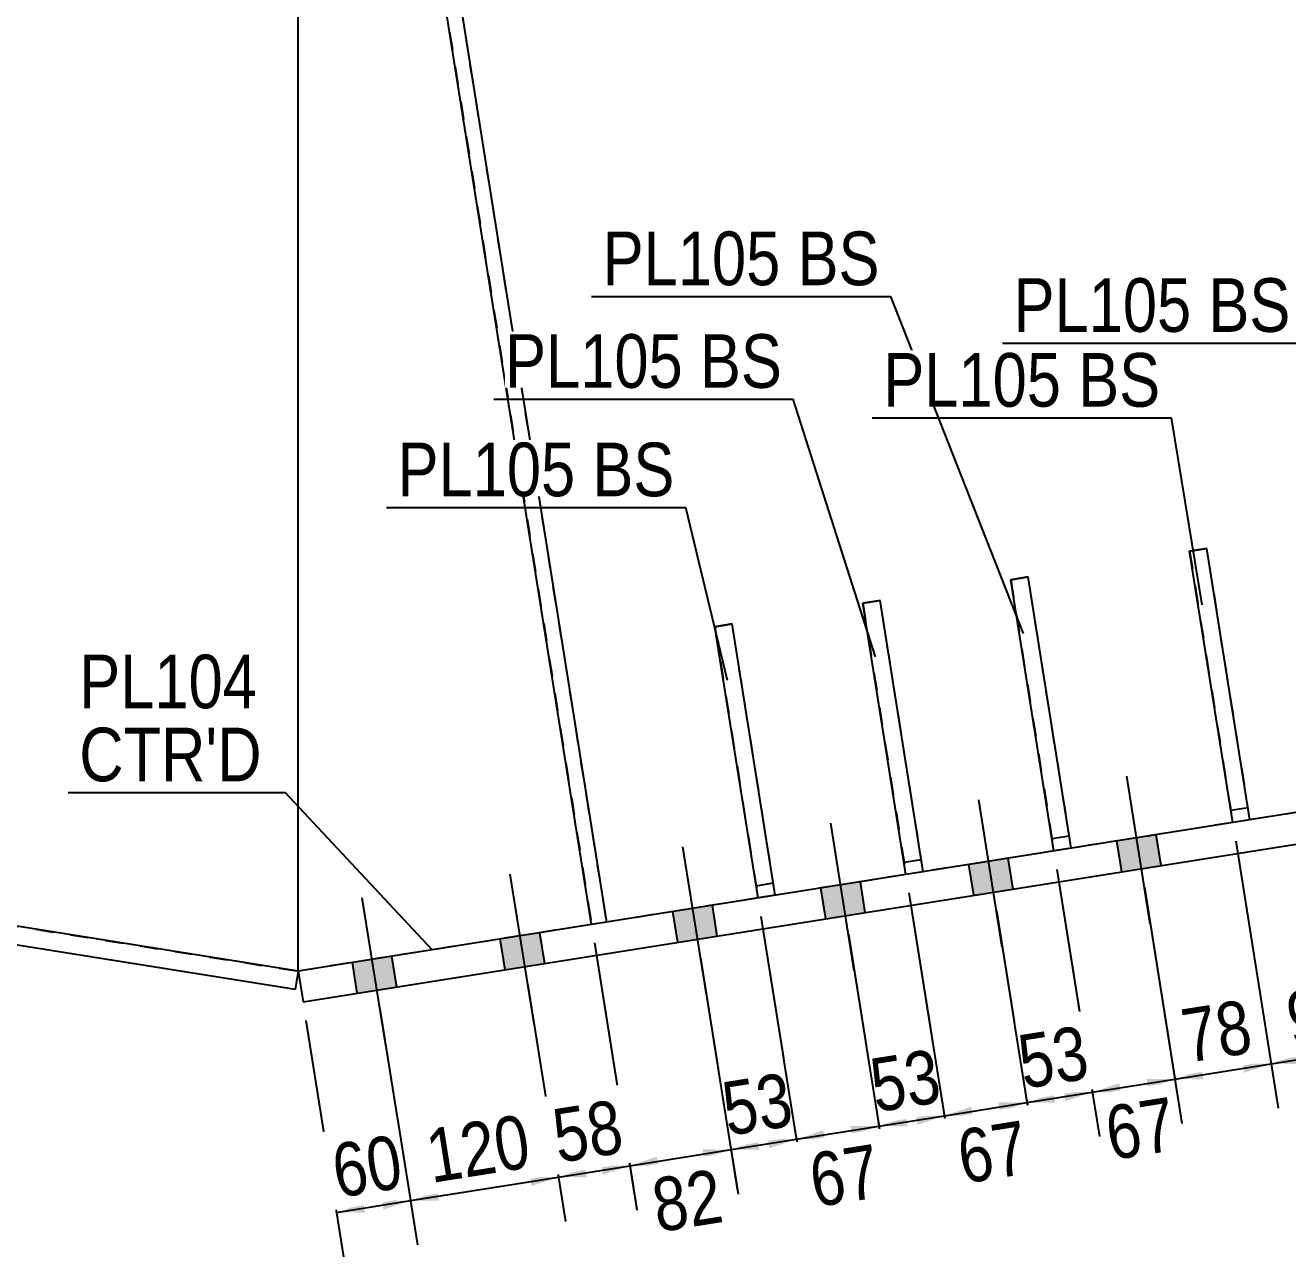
# Model space of a CAD drawing. Header units: millimetres. Extents: x -351 to 51, y -181 to 96.
# Drawn here: x -91.3 to -23.9, y -55.3 to 10.5 of the extents above; entities that cross this region are included whole.
import ezdxf

# ---------------------------------------------------------------- set-up
doc = ezdxf.new("R2010")
doc.units = ezdxf.units.MM
doc.linetypes.add('DXK_LINE_DOT1', pattern=[1.8814, 0.9407, -0.9407])
doc.styles.add('Arial Narrow', font='ARIALN.TTF', dxfattribs={"height": 0.2})

# ---------------------------------------------------------------- blocks, each defined once
blk = doc.blocks.new('Bolt-623466838-2542 - 1946')
at = {"linetype": 'Continuous'}
for points in [[(32.328, -22.663), (30.221, -22.998), (30.483, -24.644), (32.59, -24.309)], [(32.328, -22.663), (30.221, -22.998), (30.483, -24.644), (32.59, -24.309)], [(32.328, -22.663), (30.221, -22.998), (30.483, -24.644), (32.59, -24.309)], [(32.328, -22.663), (30.221, -22.998), (30.483, -24.644), (32.59, -24.309)], [(24.428, -23.919), (22.321, -24.254), (22.582, -25.9), (24.689, -25.565)], [(24.428, -23.919), (22.321, -24.254), (22.582, -25.9), (24.689, -25.565)], [(24.428, -23.919), (22.321, -24.254), (22.582, -25.9), (24.689, -25.565)], [(24.428, -23.919), (22.321, -24.254), (22.582, -25.9), (24.689, -25.565)], [(15.21, -25.385), (13.103, -25.72), (13.365, -27.366), (15.472, -27.031)], [(15.21, -25.385), (13.103, -25.72), (13.365, -27.366), (15.472, -27.031)], [(15.21, -25.385), (13.103, -25.72), (13.365, -27.366), (15.472, -27.031)], [(15.21, -25.385), (13.103, -25.72), (13.365, -27.366), (15.472, -27.031)], [(7.309, -26.641), (5.202, -26.976), (5.464, -28.622), (7.571, -28.287)], [(7.309, -26.641), (5.202, -26.976), (5.464, -28.622), (7.571, -28.287)], [(7.309, -26.641), (5.202, -26.976), (5.464, -28.622), (7.571, -28.287)], [(7.309, -26.641), (5.202, -26.976), (5.464, -28.622), (7.571, -28.287)], [(-0.592, -27.897), (-2.698, -28.233), (-2.437, -29.878), (-0.33, -29.543)], [(-0.592, -27.897), (-2.698, -28.233), (-2.437, -29.878), (-0.33, -29.543)], [(-0.592, -27.897), (-2.698, -28.233), (-2.437, -29.878), (-0.33, -29.543)], [(-0.592, -27.897), (-2.698, -28.233), (-2.437, -29.878), (-0.33, -29.543)], [(-8.492, -29.154), (-10.599, -29.489), (-10.337, -31.135), (-8.231, -30.8)], [(-8.492, -29.154), (-10.599, -29.489), (-10.337, -31.135), (-8.231, -30.8)], [(-8.492, -29.154), (-10.599, -29.489), (-10.337, -31.135), (-8.231, -30.8)], [(-8.492, -29.154), (-10.599, -29.489), (-10.337, -31.135), (-8.231, -30.8)], [(-19.685, -30.934), (-21.792, -31.269), (-21.53, -32.915), (-19.423, -32.58)], [(-19.685, -30.934), (-21.792, -31.269), (-21.53, -32.915), (-19.423, -32.58)], [(-19.685, -30.934), (-21.792, -31.269), (-21.53, -32.915), (-19.423, -32.58)], [(-19.685, -30.934), (-21.792, -31.269), (-21.53, -32.915), (-19.423, -32.58)], [(-30.878, -32.713), (-32.985, -33.048), (-32.723, -34.694), (-30.616, -34.359)], [(-30.878, -32.713), (-32.985, -33.048), (-32.723, -34.694), (-30.616, -34.359)], [(-30.878, -32.713), (-32.985, -33.048), (-32.723, -34.694), (-30.616, -34.359)], [(-30.878, -32.713), (-32.985, -33.048), (-32.723, -34.694), (-30.616, -34.359)], [(-38.778, -33.97), (-40.885, -34.305), (-40.624, -35.951), (-38.517, -35.616)], [(-38.778, -33.97), (-40.885, -34.305), (-40.624, -35.951), (-38.517, -35.616)], [(-38.778, -33.97), (-40.885, -34.305), (-40.624, -35.951), (-38.517, -35.616)], [(-38.778, -33.97), (-40.885, -34.305), (-40.624, -35.951), (-38.517, -35.616)], [(-46.679, -35.226), (-48.786, -35.561), (-48.524, -37.207), (-46.417, -36.872)], [(-46.679, -35.226), (-48.786, -35.561), (-48.524, -37.207), (-46.417, -36.872)], [(-46.679, -35.226), (-48.786, -35.561), (-48.524, -37.207), (-46.417, -36.872)], [(-46.679, -35.226), (-48.786, -35.561), (-48.524, -37.207), (-46.417, -36.872)], [(-54.58, -36.482), (-56.687, -36.817), (-56.425, -38.463), (-54.318, -38.128)], [(-54.58, -36.482), (-56.687, -36.817), (-56.425, -38.463), (-54.318, -38.128)], [(-54.58, -36.482), (-56.687, -36.817), (-56.425, -38.463), (-54.318, -38.128)], [(-54.58, -36.482), (-56.687, -36.817), (-56.425, -38.463), (-54.318, -38.128)], [(-63.797, -37.948), (-65.904, -38.283), (-65.643, -39.929), (-63.536, -39.594)], [(-63.797, -37.948), (-65.904, -38.283), (-65.643, -39.929), (-63.536, -39.594)], [(-63.797, -37.948), (-65.904, -38.283), (-65.643, -39.929), (-63.536, -39.594)], [(-63.797, -37.948), (-65.904, -38.283), (-65.643, -39.929), (-63.536, -39.594)], [(-71.698, -39.204), (-73.805, -39.539), (-73.543, -41.185), (-71.436, -40.85)], [(-71.698, -39.204), (-73.805, -39.539), (-73.543, -41.185), (-71.436, -40.85)], [(-71.698, -39.204), (-73.805, -39.539), (-73.543, -41.185), (-71.436, -40.85)], [(-71.698, -39.204), (-73.805, -39.539), (-73.543, -41.185), (-71.436, -40.85)]]:
    blk.add_hatch(color=3, dxfattribs=at).paths.add_polyline_path(points)
at = {"color": 3, "linetype": 'Continuous'}
for p, q in [((32.005, -27.423), (30.751, -19.538)), ((32.005, -27.423), (30.751, -19.538)), ((32.005, -27.423), (30.751, -19.538)), ((32.005, -27.423), (30.751, -19.538)), ((24.104, -28.679), (22.851, -20.795)), ((24.104, -28.679), (22.851, -20.795)), ((24.104, -28.679), (22.851, -20.795)), ((24.104, -28.679), (22.851, -20.795)), ((14.887, -30.145), (13.633, -22.26)), ((14.887, -30.145), (13.633, -22.26)), ((14.887, -30.145), (13.633, -22.26)), ((14.887, -30.145), (13.633, -22.26)), ((32.59, -24.309), (32.328, -22.663)), ((32.59, -24.309), (32.328, -22.663)), ((32.59, -24.309), (32.328, -22.663)), ((32.59, -24.309), (32.328, -22.663)), ((6.986, -31.401), (5.732, -23.517)), ((6.986, -31.401), (5.732, -23.517)), ((6.986, -31.401), (5.732, -23.517)), ((6.986, -31.401), (5.732, -23.517)), ((30.483, -24.644), (30.221, -22.998)), ((30.483, -24.644), (30.221, -22.998)), ((30.483, -24.644), (30.221, -22.998)), ((30.483, -24.644), (30.221, -22.998)), ((22.582, -25.9), (22.321, -24.254)), ((22.582, -25.9), (22.321, -24.254)), ((22.582, -25.9), (22.321, -24.254)), ((22.582, -25.9), (22.321, -24.254)), ((24.689, -25.565), (24.428, -23.919)), ((24.689, -25.565), (24.428, -23.919)), ((24.689, -25.565), (24.428, -23.919)), ((24.689, -25.565), (24.428, -23.919)), ((-0.915, -32.657), (-2.168, -24.773)), ((-0.915, -32.657), (-2.168, -24.773)), ((-0.915, -32.657), (-2.168, -24.773)), ((-0.915, -32.657), (-2.168, -24.773)), ((15.472, -27.031), (15.21, -25.385)), ((15.472, -27.031), (15.21, -25.385)), ((15.472, -27.031), (15.21, -25.385)), ((15.472, -27.031), (15.21, -25.385)), ((-8.815, -33.914), (-10.069, -26.029)), ((-8.815, -33.914), (-10.069, -26.029)), ((-8.815, -33.914), (-10.069, -26.029)), ((-8.815, -33.914), (-10.069, -26.029)), ((13.365, -27.366), (13.103, -25.72)), ((13.365, -27.366), (13.103, -25.72)), ((13.365, -27.366), (13.103, -25.72)), ((13.365, -27.366), (13.103, -25.72)), ((7.571, -28.287), (7.309, -26.641)), ((7.571, -28.287), (7.309, -26.641)), ((7.571, -28.287), (7.309, -26.641)), ((7.571, -28.287), (7.309, -26.641)), ((5.464, -28.622), (5.202, -26.976)), ((5.464, -28.622), (5.202, -26.976)), ((5.464, -28.622), (5.202, -26.976)), ((5.464, -28.622), (5.202, -26.976)), ((-20.008, -35.693), (-21.262, -27.809)), ((-20.008, -35.693), (-21.262, -27.809)), ((-20.008, -35.693), (-21.262, -27.809)), ((-20.008, -35.693), (-21.262, -27.809)), ((-2.437, -29.878), (-2.698, -28.233)), ((-2.437, -29.878), (-2.698, -28.233)), ((-2.437, -29.878), (-2.698, -28.233)), ((-2.437, -29.878), (-2.698, -28.233)), ((-0.33, -29.543), (-0.592, -27.897)), ((-0.33, -29.543), (-0.592, -27.897)), ((-0.33, -29.543), (-0.592, -27.897)), ((-0.33, -29.543), (-0.592, -27.897)), ((-31.201, -37.473), (-32.455, -29.589)), ((-31.201, -37.473), (-32.455, -29.589)), ((-31.201, -37.473), (-32.455, -29.589)), ((-31.201, -37.473), (-32.455, -29.589)), ((-10.337, -31.135), (-10.599, -29.489)), ((-10.337, -31.135), (-10.599, -29.489)), ((-10.337, -31.135), (-10.599, -29.489)), ((-10.337, -31.135), (-10.599, -29.489)), ((-8.231, -30.8), (-8.492, -29.154)), ((-8.231, -30.8), (-8.492, -29.154)), ((-8.231, -30.8), (-8.492, -29.154)), ((-8.231, -30.8), (-8.492, -29.154)), ((-39.102, -38.729), (-40.355, -30.845)), ((-39.102, -38.729), (-40.355, -30.845)), ((-39.102, -38.729), (-40.355, -30.845)), ((-39.102, -38.729), (-40.355, -30.845)), ((-19.423, -32.58), (-19.685, -30.934)), ((-19.423, -32.58), (-19.685, -30.934)), ((-19.423, -32.58), (-19.685, -30.934)), ((-19.423, -32.58), (-19.685, -30.934)), ((-21.53, -32.915), (-21.792, -31.269)), ((-21.53, -32.915), (-21.792, -31.269)), ((-21.53, -32.915), (-21.792, -31.269)), ((-21.53, -32.915), (-21.792, -31.269)), ((-47.002, -39.986), (-48.256, -32.102)), ((-47.002, -39.986), (-48.256, -32.102)), ((-47.002, -39.986), (-48.256, -32.102)), ((-47.002, -39.986), (-48.256, -32.102)), ((-30.616, -34.359), (-30.878, -32.713)), ((-30.616, -34.359), (-30.878, -32.713)), ((-30.616, -34.359), (-30.878, -32.713)), ((-30.616, -34.359), (-30.878, -32.713)), ((-54.903, -41.242), (-56.157, -33.358)), ((-54.903, -41.242), (-56.157, -33.358)), ((-54.903, -41.242), (-56.157, -33.358)), ((-54.903, -41.242), (-56.157, -33.358)), ((-32.723, -34.694), (-32.985, -33.048)), ((-32.723, -34.694), (-32.985, -33.048)), ((-32.723, -34.694), (-32.985, -33.048)), ((-32.723, -34.694), (-32.985, -33.048)), ((-40.624, -35.951), (-40.885, -34.305)), ((-40.624, -35.951), (-40.885, -34.305)), ((-40.624, -35.951), (-40.885, -34.305)), ((-40.624, -35.951), (-40.885, -34.305)), ((-38.517, -35.616), (-38.778, -33.97)), ((-38.517, -35.616), (-38.778, -33.97)), ((-38.517, -35.616), (-38.778, -33.97)), ((-38.517, -35.616), (-38.778, -33.97)), ((-64.121, -42.708), (-65.374, -34.824)), ((-64.121, -42.708), (-65.374, -34.824)), ((-64.121, -42.708), (-65.374, -34.824)), ((-64.121, -42.708), (-65.374, -34.824)), ((-48.524, -37.207), (-48.786, -35.561)), ((-48.524, -37.207), (-48.786, -35.561)), ((-48.524, -37.207), (-48.786, -35.561)), ((-48.524, -37.207), (-48.786, -35.561)), ((-46.417, -36.872), (-46.679, -35.226)), ((-46.417, -36.872), (-46.679, -35.226)), ((-46.417, -36.872), (-46.679, -35.226)), ((-46.417, -36.872), (-46.679, -35.226)), ((-72.021, -43.964), (-73.275, -36.08)), ((-72.021, -43.964), (-73.275, -36.08)), ((-72.021, -43.964), (-73.275, -36.08)), ((-72.021, -43.964), (-73.275, -36.08)), ((-56.425, -38.463), (-56.687, -36.817)), ((-56.425, -38.463), (-56.687, -36.817)), ((-56.425, -38.463), (-56.687, -36.817)), ((-56.425, -38.463), (-56.687, -36.817)), ((-54.318, -38.128), (-54.58, -36.482)), ((-54.318, -38.128), (-54.58, -36.482)), ((-54.318, -38.128), (-54.58, -36.482)), ((-54.318, -38.128), (-54.58, -36.482)), ((-65.643, -39.929), (-65.904, -38.283)), ((-65.643, -39.929), (-65.904, -38.283)), ((-65.643, -39.929), (-65.904, -38.283)), ((-65.643, -39.929), (-65.904, -38.283)), ((-63.536, -39.594), (-63.797, -37.948)), ((-63.536, -39.594), (-63.797, -37.948)), ((-63.536, -39.594), (-63.797, -37.948)), ((-63.536, -39.594), (-63.797, -37.948)), ((-73.543, -41.185), (-73.805, -39.539)), ((-73.543, -41.185), (-73.805, -39.539)), ((-73.543, -41.185), (-73.805, -39.539)), ((-73.543, -41.185), (-73.805, -39.539)), ((-71.436, -40.85), (-71.698, -39.204)), ((-71.436, -40.85), (-71.698, -39.204)), ((-71.436, -40.85), (-71.698, -39.204)), ((-71.436, -40.85), (-71.698, -39.204))]:
    blk.add_line(p, q, dxfattribs=at)
blk = doc.blocks.new('Part-623466838-2016 - 1946')
at = {"color": 7, "linetype": 'DXK_LINE_DOT1'}
for p, q in [((-76.702, -40), (-76.702, 40)), ((-202.188, -20), (-76.702, -40))]:
    blk.add_line(p, q, dxfattribs=at)
blk = doc.blocks.new('Part-623466838-2026 - 1946')
at = {"color": 2, "linetype": 'Continuous'}
for p, q in [((-202.188, -20), (-202.345, -20.988)), ((-76.702, -40), (-202.188, -20)), ((-76.859, -40.988), (-202.345, -20.988)), ((-76.702, -40), (-76.859, -40.988))]:
    blk.add_line(p, q, dxfattribs=at)
blk = doc.blocks.new('Part-623466838-2048 - 1946')
at = {"color": 2, "linetype": 'Continuous'}
for p, q in [((-61.032, -37.508), (-73.337, 39.874)), ((-72.547, 40), (-60.242, -37.383))]:
    blk.add_line(p, q, dxfattribs=at)
at = {"color": 7, "linetype": 'DXK_LINE_DOT1'}
blk.add_line((-60.242, -37.383), (-61.032, -37.508), dxfattribs=at)
blk = doc.blocks.new('Part-623466838-2070 - 1946')
at = {"color": 7, "linetype": 'DXK_LINE_DOT1'}
for p, q in [((-73.337, 39.874), (-61.032, -37.508)), ((-72.547, 40), (-60.242, -37.383))]:
    blk.add_line(p, q, dxfattribs=at)
blk = doc.blocks.new('Part-623466838-2454 - 1946')
at = {"color": 7, "linetype": 'DXK_LINE_DOT1'}
for p, q in [((-45.625, -20.207), (-46.546, -20.354)), ((-43.321, -34.692), (-45.625, -20.207)), ((-46.546, -20.354), (-44.243, -34.839))]:
    blk.add_line(p, q, dxfattribs=at)
blk = doc.blocks.new('Part-623466838-2174 - 1946')
at = {"color": 2, "linetype": 'Continuous'}
for p, q in [((35.225, -22.202), (-76.702, -40)), ((35.487, -23.848), (35.225, -22.202)), ((-76.44, -41.646), (35.487, -23.848)), ((-76.702, -40), (-76.44, -41.646))]:
    blk.add_line(p, q, dxfattribs=at)
blk = doc.blocks.new('Part-623466838-2449 - 1946')
at = {"color": 2, "linetype": 'Continuous'}
for p, q in [((-46.546, -20.354), (-45.625, -20.207)), ((-43.321, -34.692), (-45.625, -20.207)), ((-44.243, -34.839), (-46.546, -20.354))]:
    blk.add_line(p, q, dxfattribs=at)
at = {"color": 7, "linetype": 'DXK_LINE_DOT1'}
for p, q in [((-44.348, -34.18), (-43.426, -34.034)), ((-43.321, -34.692), (-44.243, -34.839))]:
    blk.add_line(p, q, dxfattribs=at)
blk = doc.blocks.new('Part-623466838-2464 - 1946')
at = {"color": 7, "linetype": 'DXK_LINE_DOT1'}
for p, q in [((-53.525, -21.464), (-54.447, -21.61)), ((-51.222, -35.948), (-53.525, -21.464)), ((-54.447, -21.61), (-52.144, -36.095))]:
    blk.add_line(p, q, dxfattribs=at)
blk = doc.blocks.new('Part-623466838-2429 - 1946')
at = {"color": 2, "linetype": 'Continuous'}
for p, q in [((-29.099, -17.58), (-28.177, -17.433)), ((-25.874, -31.918), (-28.177, -17.433)), ((-26.796, -32.064), (-29.099, -17.58))]:
    blk.add_line(p, q, dxfattribs=at)
at = {"color": 7, "linetype": 'DXK_LINE_DOT1'}
for p, q in [((-26.9, -31.406), (-25.979, -31.259)), ((-25.874, -31.918), (-26.796, -32.064))]:
    blk.add_line(p, q, dxfattribs=at)
blk = doc.blocks.new('Part-623466838-2434 - 1946')
at = {"color": 7, "linetype": 'DXK_LINE_DOT1'}
for p, q in [((-28.177, -17.433), (-29.099, -17.58)), ((-25.874, -31.918), (-28.177, -17.433)), ((-29.099, -17.58), (-26.796, -32.064))]:
    blk.add_line(p, q, dxfattribs=at)
blk = doc.blocks.new('Part-623466838-2439 - 1946')
at = {"color": 2, "linetype": 'Continuous'}
for p, q in [((-38.646, -19.098), (-37.724, -18.951)), ((-36.342, -33.582), (-38.646, -19.098)), ((-35.421, -33.436), (-37.724, -18.951))]:
    blk.add_line(p, q, dxfattribs=at)
at = {"color": 7, "linetype": 'DXK_LINE_DOT1'}
for p, q in [((-36.447, -32.924), (-35.525, -32.777)), ((-35.421, -33.436), (-36.342, -33.582))]:
    blk.add_line(p, q, dxfattribs=at)
blk = doc.blocks.new('Part-623466838-2444 - 1946')
at = {"color": 7, "linetype": 'DXK_LINE_DOT1'}
for p, q in [((-37.724, -18.951), (-38.646, -19.098)), ((-38.646, -19.098), (-36.342, -33.582)), ((-35.421, -33.436), (-37.724, -18.951))]:
    blk.add_line(p, q, dxfattribs=at)
blk = doc.blocks.new('Part-623466838-2459 - 1946')
at = {"color": 2, "linetype": 'Continuous'}
for p, q in [((-54.447, -21.61), (-53.525, -21.464)), ((-51.222, -35.948), (-53.525, -21.464)), ((-52.144, -36.095), (-54.447, -21.61))]:
    blk.add_line(p, q, dxfattribs=at)
at = {"color": 7, "linetype": 'DXK_LINE_DOT1'}
for p, q in [((-52.249, -35.437), (-51.327, -35.29)), ((-51.222, -35.948), (-52.144, -36.095))]:
    blk.add_line(p, q, dxfattribs=at)
blk = doc.blocks.new('Part-623466838-2540 - 1946')
at = {"color": 2, "linetype": 'Continuous'}
blk.add_line((-76.702, -40), (-76.702, 40), dxfattribs=at)
at = {"color": 7, "linetype": 'DXK_LINE_DOT1'}
for p, q in [((-15.603, -30.284), (-25.874, -31.918)), ((-26.796, -32.064), (-35.421, -33.436)), ((-36.342, -33.582), (-43.321, -34.692)), ((-44.243, -34.839), (-51.222, -35.948)), ((-52.144, -36.095), (-60.242, -37.383)), ((-61.032, -37.508), (-76.702, -40))]:
    blk.add_line(p, q, dxfattribs=at)
blk = doc.blocks.new('StraightDimension-623466838-2728 - 1946')
at = {"linetype": 'Continuous'}
for points in [[(-73.133, -52.892), (-74.654, -52.881), (-73.212, -52.398)], [(-72.224, -52.241), (-70.703, -52.253), (-72.146, -52.735)]]:
    blk.add_hatch(color=7, dxfattribs=at).paths.add_polyline_path(points)
at = {"color": 7, "linetype": 'Continuous'}
for p, q in [((-72.333, -42.005), (-70.326, -54.623)), ((-76.283, -42.634), (-74.277, -55.251)), ((-74.654, -52.881), (-70.703, -52.253))]:
    blk.add_line(p, q, dxfattribs=at)
at = {"color": 0}
blk.add_wipeout([(-70.304, -52.037), (-70.964, -47.889), (-75.76, -48.652), (-75.1, -52.8)], dxfattribs=at)
at = {"color": 3, "style": 'Arial Narrow'}
blk.add_text('60', height=2.8633, rotation=9.03554, dxfattribs=at).set_placement((-74.602, -52.113))
blk = doc.blocks.new('StraightDimension-623466838-2786 - 1946')
at = {"linetype": 'Continuous'}
for points in [[(-44.164, -48.286), (-45.684, -48.274), (-44.242, -47.792)], [(-43.716, -47.708), (-42.195, -47.719), (-43.637, -48.202)]]:
    blk.add_hatch(color=7, dxfattribs=at).paths.add_polyline_path(points)
at = {"color": 7, "linetype": 'Continuous'}
for p, q in [((-44.086, -35.826), (-41.818, -50.09)), ((-47.314, -38.027), (-45.307, -50.645)), ((-45.684, -48.274), (-42.195, -47.719))]:
    blk.add_line(p, q, dxfattribs=at)
at = {"color": 0}
blk.add_wipeout([(-41.565, -47.467), (-42.225, -43.32), (-47.021, -44.082), (-46.361, -48.23)], dxfattribs=at)
at = {"color": 3, "style": 'Arial Narrow'}
blk.add_text('53', height=2.8633, rotation=9.03554, dxfattribs=at).set_placement((-45.863, -47.543))
blk = doc.blocks.new('StraightDimension-623466838-2825 - 1946')
at = {"linetype": 'Continuous'}
for points in [[(-31.404, -45.75), (-29.883, -45.762), (-31.325, -46.244)], [(-32.773, -46.474), (-34.294, -46.463), (-32.852, -45.981)]]:
    blk.add_hatch(color=7, dxfattribs=at).paths.add_polyline_path(points)
at = {"color": 7, "linetype": 'Continuous'}
for p, q in [((-36.185, -34.57), (-33.941, -48.685)), ((-31.512, -35.514), (-29.53, -47.984)), ((-34.294, -46.463), (-29.883, -45.762))]:
    blk.add_line(p, q, dxfattribs=at)
at = {"color": 0}
blk.add_wipeout([(-29.007, -50.027), (-29.667, -45.879), (-34.463, -46.642), (-33.803, -50.79)], dxfattribs=at)
at = {"color": 3, "style": 'Arial Narrow'}
blk.add_text('67', height=2.8633, rotation=9.03554, dxfattribs=at).set_placement((-33.305, -50.103))
blk = doc.blocks.new('StraightDimension-623466838-2719 - 1946')
at = {"linetype": 'Continuous'}
for points in [[(-64.323, -50.985), (-62.803, -50.996), (-64.245, -51.479)], [(-69.183, -52.264), (-70.703, -52.253), (-69.261, -51.77)]]:
    blk.add_hatch(color=7, dxfattribs=at).paths.add_polyline_path(points)
at = {"color": 7, "linetype": 'Continuous'}
for p, q in [((-64.432, -40.749), (-62.426, -53.367)), ((-72.333, -42.005), (-70.326, -54.623)), ((-70.703, -52.253), (-62.803, -50.996))]:
    blk.add_line(p, q, dxfattribs=at)
at = {"color": 0}
blk.add_wipeout([(-63.476, -50.951), (-64.135, -46.804), (-70.737, -47.853), (-70.077, -52.001)], dxfattribs=at)
at = {"color": 3, "style": 'Arial Narrow'}
blk.add_text('120', height=2.8633, rotation=9.03554, dxfattribs=at).set_placement((-69.579, -51.314))
blk = doc.blocks.new('StraightDimension-623466838-2734 - 1946')
at = {"linetype": 'Continuous'}
for points in [[(-52.064, -49.542), (-53.585, -49.531), (-52.143, -49.048)], [(-51.616, -48.964), (-50.096, -48.976), (-51.538, -49.458)]]:
    blk.add_hatch(color=7, dxfattribs=at).paths.add_polyline_path(points)
at = {"color": 7, "linetype": 'Continuous'}
for p, q in [((-51.987, -37.083), (-49.719, -51.346)), ((-55.215, -39.283), (-53.208, -51.901)), ((-53.585, -49.531), (-50.096, -48.976))]:
    blk.add_line(p, q, dxfattribs=at)
at = {"color": 0}
blk.add_wipeout([(-49.466, -48.724), (-50.126, -44.576), (-54.922, -45.339), (-54.262, -49.486)], dxfattribs=at)
at = {"color": 3, "style": 'Arial Narrow'}
blk.add_text('53', height=2.8633, rotation=9.03554, dxfattribs=at).set_placement((-53.764, -48.8))
blk = doc.blocks.new('StraightDimension-623466838-2747 - 1946')
at = {"linetype": 'Continuous'}
for points in [[(-55.106, -49.519), (-53.585, -49.531), (-55.027, -50.013)], [(-57.463, -50.4), (-58.984, -50.389), (-57.542, -49.907)]]:
    blk.add_hatch(color=7, dxfattribs=at).paths.add_polyline_path(points)
at = {"color": 7, "linetype": 'Continuous'}
for p, q in [((-60.875, -38.496), (-58.631, -52.611)), ((-55.215, -39.283), (-53.232, -51.753)), ((-58.984, -50.389), (-53.585, -49.531))]:
    blk.add_line(p, q, dxfattribs=at)
at = {"color": 0}
blk.add_wipeout([(-53.203, -53.875), (-53.863, -49.727), (-58.659, -50.489), (-57.999, -54.637)], dxfattribs=at)
at = {"color": 3, "style": 'Arial Narrow'}
blk.add_text('82', height=2.8633, rotation=9.03554, dxfattribs=at).set_placement((-57.501, -53.95))
blk = doc.blocks.new('StraightDimension-623466838-2760 - 1946')
at = {"linetype": 'Continuous'}
for points in [[(-61.282, -51.008), (-62.803, -50.996), (-61.361, -50.514)], [(-60.505, -50.378), (-58.984, -50.389), (-60.426, -50.872)]]:
    blk.add_hatch(color=7, dxfattribs=at).paths.add_polyline_path(points)
at = {"color": 7, "linetype": 'Continuous'}
for p, q in [((-60.875, -38.496), (-58.607, -52.759)), ((-64.432, -40.749), (-62.426, -53.367)), ((-62.803, -50.996), (-58.984, -50.389))]:
    blk.add_line(p, q, dxfattribs=at)
at = {"color": 0}
blk.add_wipeout([(-58.519, -50.163), (-59.178, -46.015), (-63.974, -46.778), (-63.315, -50.926)], dxfattribs=at)
at = {"color": 3, "style": 'Arial Narrow'}
blk.add_text('58', height=2.8633, rotation=9.03554, dxfattribs=at).set_placement((-62.817, -50.239))
blk = doc.blocks.new('StraightDimension-623466838-2773 - 1946')
at = {"linetype": 'Continuous'}
for points in [[(-48.575, -48.987), (-50.096, -48.976), (-48.653, -48.493)], [(-47.205, -48.263), (-45.684, -48.274), (-47.126, -48.757)]]:
    blk.add_hatch(color=7, dxfattribs=at).paths.add_polyline_path(points)
at = {"color": 7, "linetype": 'Continuous'}
for p, q in [((-51.987, -37.083), (-49.742, -51.198)), ((-47.314, -38.027), (-45.331, -50.496)), ((-50.096, -48.976), (-45.684, -48.274))]:
    blk.add_line(p, q, dxfattribs=at)
at = {"color": 0}
blk.add_wipeout([(-44.809, -52.54), (-45.468, -48.392), (-50.264, -49.155), (-49.605, -53.302)], dxfattribs=at)
at = {"color": 3, "style": 'Arial Narrow'}
blk.add_text('67', height=2.8633, rotation=9.03554, dxfattribs=at).set_placement((-49.107, -52.616))
blk = doc.blocks.new('StraightDimension-623466838-2799 - 1946')
at = {"linetype": 'Continuous'}
for points in [[(-35.815, -46.452), (-34.294, -46.463), (-35.736, -46.946)], [(-36.263, -47.029), (-37.784, -47.018), (-36.341, -46.536)]]:
    blk.add_hatch(color=7, dxfattribs=at).paths.add_polyline_path(points)
at = {"color": 7, "linetype": 'Continuous'}
for p, q in [((-36.185, -34.57), (-33.917, -48.833)), ((-39.413, -36.771), (-37.407, -49.388)), ((-37.784, -47.018), (-34.294, -46.463))]:
    blk.add_line(p, q, dxfattribs=at)
at = {"color": 0}
blk.add_wipeout([(-33.664, -46.211), (-34.324, -42.063), (-39.12, -42.826), (-38.46, -46.974)], dxfattribs=at)
at = {"color": 3, "style": 'Arial Narrow'}
blk.add_text('53', height=2.8633, rotation=9.03554, dxfattribs=at).set_placement((-37.962, -46.287))
blk = doc.blocks.new('StraightDimension-623466838-2812 - 1946')
at = {"linetype": 'Continuous'}
for points in [[(-39.304, -47.007), (-37.784, -47.018), (-39.226, -47.5)], [(-40.674, -47.731), (-42.195, -47.719), (-40.753, -47.237)]]:
    blk.add_hatch(color=7, dxfattribs=at).paths.add_polyline_path(points)
at = {"color": 7, "linetype": 'Continuous'}
for p, q in [((-44.086, -35.826), (-41.842, -49.942)), ((-39.413, -36.771), (-37.43, -49.24)), ((-42.195, -47.719), (-37.784, -47.018))]:
    blk.add_line(p, q, dxfattribs=at)
at = {"color": 0}
blk.add_wipeout([(-36.908, -51.283), (-37.568, -47.136), (-42.364, -47.898), (-41.704, -52.046)], dxfattribs=at)
at = {"color": 3, "style": 'Arial Narrow'}
blk.add_text('67', height=2.8633, rotation=9.03554, dxfattribs=at).set_placement((-41.206, -51.359))
blk = doc.blocks.new('StraightDimension-623466838-2838 - 1946')
at = {"linetype": 'Continuous'}
for points in [[(-26.268, -44.934), (-24.747, -44.945), (-26.19, -45.428)], [(-28.362, -45.773), (-29.883, -45.762), (-28.441, -45.279)]]:
    blk.add_hatch(color=7, dxfattribs=at).paths.add_polyline_path(points)
at = {"color": 7, "linetype": 'Continuous'}
for p, q in [((-26.639, -33.052), (-24.371, -47.315)), ((-31.512, -35.514), (-29.506, -48.132)), ((-29.883, -45.762), (-24.747, -44.945))]:
    blk.add_line(p, q, dxfattribs=at)
at = {"color": 0}
blk.add_wipeout([(-24.941, -44.824), (-25.6, -40.676), (-30.396, -41.439), (-29.737, -45.587)], dxfattribs=at)
at = {"color": 3, "style": 'Arial Narrow'}
blk.add_text('78', height=2.8633, rotation=9.03554, dxfattribs=at).set_placement((-29.238, -44.9))
blk = doc.blocks.new('StraightDimension-623466838-2996 - 1946')
at = {"linetype": 'Continuous'}
for points in [[(-23.227, -44.956), (-24.747, -44.945), (-23.305, -44.463)], [(-20.211, -43.971), (-18.69, -43.982), (-20.132, -44.464)]]:
    blk.add_hatch(color=7, dxfattribs=at).paths.add_polyline_path(points)
at = {"color": 7, "linetype": 'Continuous'}
for p, q in [((-26.639, -33.052), (-24.371, -47.315)), ((-20.32, -33.735), (-18.313, -46.352)), ((-24.747, -44.945), (-18.69, -43.982))]:
    blk.add_line(p, q, dxfattribs=at)
at = {"color": 0}
blk.add_wipeout([(-19.344, -43.934), (-20.004, -39.786), (-24.8, -40.549), (-24.14, -44.697)], dxfattribs=at)
at = {"color": 3, "style": 'Arial Narrow'}
blk.add_text('92', height=2.8633, rotation=9.03554, dxfattribs=at).set_placement((-23.642, -44.01))
blk = doc.blocks.new('StraightDimension-623466838-25635 - 1946')
at = {"color": 7, "linetype": 'Continuous'}
blk.add_line((-76.702, -39), (-76.702, 72.046), dxfattribs=at)
blk = doc.blocks.new('Mark-623466838-2170 - 1946')
at = {"color": 7, "linetype": 'Continuous'}
for p in [(-88.988, -30.464), (-69.541, -38.861)]:
    blk.add_line(p, (-77.384, -30.464), dxfattribs=at)
at = {"color": 0}
for points in [[(-78.884, -25.964), (-78.884, -22.964), (-88.388, -22.964), (-88.388, -25.964)], [(-78.632, -29.864), (-78.632, -26.864), (-88.388, -26.864), (-88.388, -29.864)]]:
    blk.add_wipeout(points, dxfattribs=at)
for points in [[(-78.884, -25.964), (-78.884, -22.964), (-88.388, -22.964), (-88.388, -25.964)], [(-78.632, -29.864), (-78.632, -26.864), (-88.388, -26.864), (-88.388, -29.864)]]:
    blk.add_wipeout(points, dxfattribs=at)
at = {"color": 3, "style": 'Arial Narrow'}
blk.add_text('PL104', height=2.8633, dxfattribs=at).set_placement((-88.388, -25.964))
at = {"color": 1, "style": 'Arial Narrow'}
blk.add_text("CTR'D", height=2.8633, dxfattribs=at).set_placement((-88.388, -29.864))
blk = doc.blocks.new('MarkSet-623466838-3542 - 1946')
at = {"color": 7, "linetype": 'Continuous'}
for p in [(-66.248, -9.454), (-45.867, -23.223)]:
    blk.add_line(p, (-50.262, -9.454), dxfattribs=at)
at = {"color": 0}
for points in [[(-56.144, -8.854), (-56.144, -5.854), (-65.648, -5.854), (-65.648, -8.854)], [(-50.862, -8.854), (-50.862, -5.854), (-55.244, -5.854), (-55.244, -8.854)]]:
    blk.add_wipeout(points, dxfattribs=at)
for points in [[(-56.144, -8.854), (-56.144, -5.854), (-65.648, -5.854), (-65.648, -8.854)], [(-50.862, -8.854), (-50.862, -5.854), (-55.244, -5.854), (-55.244, -8.854)]]:
    blk.add_wipeout(points, dxfattribs=at)
at = {"color": 3, "style": 'Arial Narrow'}
for s, p in [('PL105', (-65.648, -8.854)), ('BS', (-55.244, -8.854))]:
    blk.add_text(s, height=2.8633, dxfattribs=at).set_placement(p)
blk = doc.blocks.new('MarkSet-623466838-3548 - 1946')
at = {"color": 7, "linetype": 'Continuous'}
for p in [(-61.037, -3.973), (-37.966, -21.967)]:
    blk.add_line(p, (-45.05, -3.973), dxfattribs=at)
at = {"color": 0}
for points in [[(-50.933, -3.373), (-50.933, -0.373), (-60.437, -0.373), (-60.437, -3.373)], [(-45.65, -3.373), (-45.65, -0.373), (-50.033, -0.373), (-50.033, -3.373)]]:
    blk.add_wipeout(points, dxfattribs=at)
for points in [[(-50.933, -3.373), (-50.933, -0.373), (-60.437, -0.373), (-60.437, -3.373)], [(-45.65, -3.373), (-45.65, -0.373), (-50.033, -0.373), (-50.033, -3.373)]]:
    blk.add_wipeout(points, dxfattribs=at)
at = {"color": 3, "style": 'Arial Narrow'}
for s, p in [('PL105', (-60.437, -3.373)), ('BS', (-50.033, -3.373))]:
    blk.add_text(s, height=2.8633, dxfattribs=at).set_placement(p)
blk = doc.blocks.new('MarkSet-623466838-3449 - 1946')
at = {"color": 7, "linetype": 'Continuous'}
for p in [(-39.098, -6.465), (-17.226, -18.669)]:
    blk.add_line(p, (-23.111, -6.465), dxfattribs=at)
at = {"color": 0}
for points in [[(-28.994, -5.865), (-28.994, -2.865), (-38.498, -2.865), (-38.498, -5.865)], [(-23.711, -5.865), (-23.711, -2.865), (-28.094, -2.865), (-28.094, -5.865)]]:
    blk.add_wipeout(points, dxfattribs=at)
for points in [[(-28.994, -5.865), (-28.994, -2.865), (-38.498, -2.865), (-38.498, -5.865)], [(-23.711, -5.865), (-23.711, -2.865), (-28.094, -2.865), (-28.094, -5.865)]]:
    blk.add_wipeout(points, dxfattribs=at)
at = {"color": 3, "style": 'Arial Narrow'}
for s, p in [('PL105', (-38.498, -5.865)), ('BS', (-28.094, -5.865))]:
    blk.add_text(s, height=2.8633, dxfattribs=at).set_placement(p)
blk = doc.blocks.new('MarkSet-623466838-3455 - 1946')
at = {"color": 7, "linetype": 'Continuous'}
for p in [(-46.051, -10.46), (-28.419, -20.449)]:
    blk.add_line(p, (-30.064, -10.46), dxfattribs=at)
at = {"color": 0}
for points in [[(-35.947, -9.86), (-35.947, -6.86), (-45.451, -6.86), (-45.451, -9.86)], [(-30.664, -9.86), (-30.664, -6.86), (-35.047, -6.86), (-35.047, -9.86)]]:
    blk.add_wipeout(points, dxfattribs=at)
for points in [[(-35.947, -9.86), (-35.947, -6.86), (-45.451, -6.86), (-45.451, -9.86)], [(-30.664, -9.86), (-30.664, -6.86), (-35.047, -6.86), (-35.047, -9.86)]]:
    blk.add_wipeout(points, dxfattribs=at)
at = {"color": 3, "style": 'Arial Narrow'}
for s, p in [('PL105', (-45.451, -9.86)), ('BS', (-35.047, -9.86))]:
    blk.add_text(s, height=2.8633, dxfattribs=at).set_placement(p)
blk = doc.blocks.new('MarkSet-623466838-3536 - 1946')
at = {"color": 7, "linetype": 'Continuous'}
for p in [(-71.99, -15.244), (-53.767, -24.48)]:
    blk.add_line(p, (-56.004, -15.244), dxfattribs=at)
at = {"color": 0}
for points in [[(-61.886, -14.644), (-61.886, -11.644), (-71.39, -11.644), (-71.39, -14.644)], [(-56.604, -14.644), (-56.604, -11.644), (-60.986, -11.644), (-60.986, -14.644)]]:
    blk.add_wipeout(points, dxfattribs=at)
for points in [[(-61.886, -14.644), (-61.886, -11.644), (-71.39, -11.644), (-71.39, -14.644)], [(-56.604, -14.644), (-56.604, -11.644), (-60.986, -11.644), (-60.986, -14.644)]]:
    blk.add_wipeout(points, dxfattribs=at)
at = {"color": 3, "style": 'Arial Narrow'}
for s, p in [('PL105', (-71.39, -14.644)), ('BS', (-60.986, -14.644))]:
    blk.add_text(s, height=2.8633, dxfattribs=at).set_placement(p)

msp = doc.modelspace()

# ---------------------------------------------------------------- block references
for name in ['Part-623466838-2016 - 1946', 'Part-623466838-2540 - 1946', 'Part-623466838-2048 - 1946', 'Part-623466838-2070 - 1946', 'Part-623466838-2429 - 1946', 'Part-623466838-2434 - 1946', 'Bolt-623466838-2542 - 1946', 'Part-623466838-2439 - 1946', 'Part-623466838-2444 - 1946', 'Part-623466838-2026 - 1946', 'Part-623466838-2454 - 1946', 'Part-623466838-2449 - 1946', 'Part-623466838-2464 - 1946', 'Part-623466838-2459 - 1946', 'Part-623466838-2174 - 1946']:
    msp.add_blockref(name, (0, 0))

# ---------------------------------------------------------------- next in the draw order: block references
for name in ['StraightDimension-623466838-25635 - 1946', 'MarkSet-623466838-3542 - 1946', 'StraightDimension-623466838-2825 - 1946', 'StraightDimension-623466838-2786 - 1946', 'StraightDimension-623466838-2734 - 1946', 'StraightDimension-623466838-2728 - 1946']:
    msp.add_blockref(name, (0, 0))

# ---------------------------------------------------------------- next in the draw order: block references
for name in ['MarkSet-623466838-3548 - 1946', 'Mark-623466838-2170 - 1946', 'StraightDimension-623466838-2838 - 1946', 'StraightDimension-623466838-2799 - 1946', 'StraightDimension-623466838-2773 - 1946', 'StraightDimension-623466838-2747 - 1946', 'StraightDimension-623466838-2719 - 1946']:
    msp.add_blockref(name, (0, 0))

# ---------------------------------------------------------------- next in the draw order: block references
for name in ['MarkSet-623466838-3449 - 1946', 'MarkSet-623466838-3536 - 1946', 'StraightDimension-623466838-2996 - 1946', 'StraightDimension-623466838-2812 - 1946', 'StraightDimension-623466838-2760 - 1946']:
    msp.add_blockref(name, (0, 0))

# ---------------------------------------------------------------- next in the draw order: block references
msp.add_blockref('MarkSet-623466838-3455 - 1946', (0, 0))

doc.saveas('drawing.dxf')
